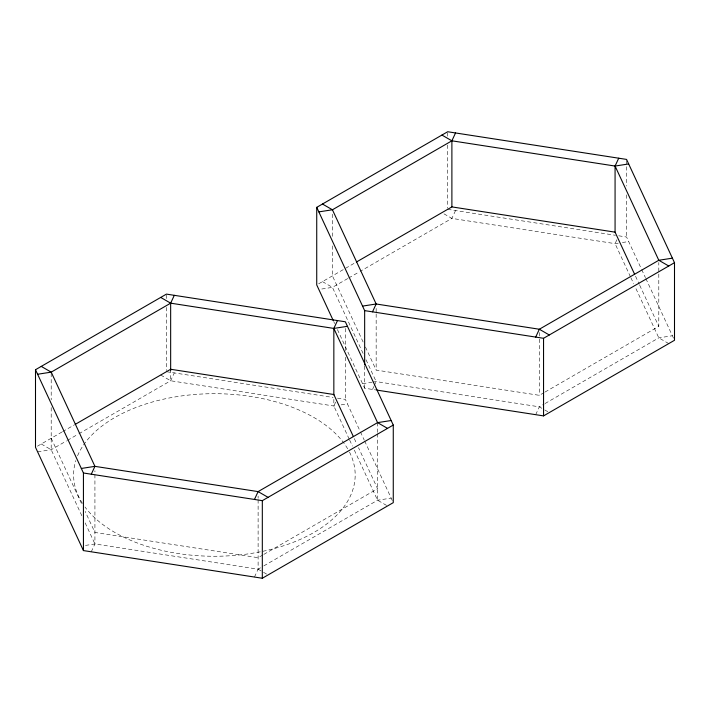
<?xml version="1.0" encoding="UTF-8"?>
<svg xmlns="http://www.w3.org/2000/svg" width="710" height="710" viewBox="0 0 710 710"><rect width="100%" height="100%" fill="white"/><g stroke="black" fill="none" stroke-linecap="round" stroke-linejoin="round"><path stroke-width="0.53" stroke-dasharray="3.55 2.66" d="M91.279 551.794L94.927 543.949L94.927 470.792M78.916 433.73L170.657 380.764L174.305 372.91M254.464 577.044L258.112 569.189L258.112 499.361M349.196 439.082L333.842 406.005L335.67 402.082M372.51 389.435L373.877 386.488M374.33 385.512L376.158 381.581L365.455 358.532M455.536 210.55L451.888 218.396L360.147 271.371M535.695 414.675L539.343 406.83L544.117 404.07M616.892 239.723L615.073 243.645L630.427 276.722M37.417 446.199L62.276 431.849M62.666 431.618L74.142 424.997M318.639 283.831L355.364 262.629M37.603 451.835L51.2 449.732L66.492 440.91M67.45 440.351L77.958 434.28M347.722 278.542L332.431 287.373L319.873 289.307M348.672 277.992L359.189 271.921M262.886 554.936L258.112 557.696L94.927 532.456L85.156 511.404M263.845 554.386L377.569 488.728L358.497 447.637M365.455 347.039L376.158 370.087L539.343 395.328L544.117 392.577M545.076 392.018L658.8 326.36L658.8 262.469M85.511 545.404L94.927 543.949L258.112 569.189L262.886 566.429M263.845 565.879L377.569 500.222L391.166 498.118M545.076 403.52L658.8 337.853L672.397 335.75M618.215 243.157L615.073 243.645L451.888 218.396L443.741 213.701M622.395 242.509L628.669 241.542M362.553 383.684L371.969 382.228M373.016 382.069L376.158 381.581L539.343 406.83L543.86 409.439M160.709 375.013L170.657 380.764L333.842 406.005L336.984 405.525M341.164 404.877L347.447 403.901M447.682 209.335L615.428 235.285M618.721 235.791L626.566 237.007L641.228 268.602M337.436 329.564L364.656 388.219L375.794 389.941M166.451 371.703L333.105 397.476M337.49 398.159L345.344 399.375L360.005 430.97M668.749 343.605L658.8 337.853L635.539 287.745M322.473 281.621L332.431 287.373L363.13 353.518M544.765 409.963L548.386 412.048M354.317 450.104L377.569 500.222L387.527 505.973M41.251 443.99L51.2 449.732L82.369 516.889M258.112 569.189L262.638 571.807M263.543 572.331L268.069 574.94M641.698 269.605L645.417 277.619M645.878 278.622L673.657 338.475M635.539 276.252L639.257 284.266M639.728 285.269L658.8 326.36M630.888 277.725L633.675 283.734M363.13 342.025L332.431 275.87L332.431 245.03M333.718 321.541L334.65 323.547M360.467 431.973L364.195 439.987M364.656 440.99L392.435 500.843M354.317 438.611L356.642 443.626M349.657 440.085L352.453 446.102M51.2 438.239L82.369 505.387M85.156 522.897L94.927 543.949M626.566 160.522L626.566 186.02M626.566 194.886L626.566 237.007M539.343 332.537L539.343 338.049M539.343 339.149L539.343 395.328M447.682 132.85L447.682 136.178M447.682 145.044L447.682 208.225M377.569 422.627L377.569 432.603M377.569 433.712L377.569 500.222M376.158 308.397L376.158 312.808M376.158 313.909L376.158 370.087M364.656 366.049L364.656 388.219M345.344 328.428L345.344 350.598M345.344 357.254L345.344 399.375M333.842 399.357L333.842 406.005M332.431 214.18L332.431 237.317M258.112 496.033L258.112 498.251M170.657 369.271L170.657 380.764M166.451 295.218L166.451 298.537M166.451 307.412L166.451 370.593M51.2 373.247L51.2 399.854M51.2 407.611L51.2 449.732M349.471 452.075A140.784 81.277 0 0 1 262.017 551.466A140.784 81.277 0 0 1 84.969 506.976M82.475 503.381A140.784 81.277 0 0 1 75.837 460.55M77.567 455.82A140.784 81.277 0 0 1 208.527 393.766A140.784 81.277 0 0 1 347.962 449.306"/><path stroke-width="1.06" d="M91.279 474.209L94.927 466.355L51.2 372.147L41.251 366.395M170.657 370.789L170.657 303.17L174.305 295.325M254.464 499.449L258.112 491.604L377.569 422.627L391.166 420.524M333.842 394.929L333.842 328.419L337.49 320.565M372.51 311.841L376.158 303.995L332.431 209.778L322.473 204.027M356.322 262.079L451.888 206.903L451.888 140.811L455.536 132.956M535.695 337.09L539.343 329.236L658.8 260.268L672.397 258.165M634.607 274.246L615.073 232.152L615.073 166.051L618.721 158.206M35.5 369.715L166.451 294.109L345.344 321.781L393.269 425.059L393.269 502.653L262.318 578.259L83.434 550.587L35.5 447.309L35.5 369.715L83.434 472.993L83.434 550.587M333.247 320.547L316.731 284.941L316.731 207.347L447.682 131.74L626.566 159.413L674.5 262.691L674.5 340.285L543.549 415.891L376.895 390.109M347.447 326.316L333.842 328.419L170.657 303.17L51.2 372.147L37.603 374.25M628.669 163.948L615.073 166.051L451.888 140.811L332.431 209.778L318.834 211.882M75.091 424.447L170.657 369.271L333.842 394.511L353.385 436.606M83.434 472.993L262.318 500.665L393.269 425.059M316.731 207.347L364.656 310.625L543.549 338.297L674.5 262.691M362.553 306.099L376.158 303.995L539.343 329.236L549.291 334.987M81.331 468.458L94.927 466.355L258.112 491.604L268.069 497.346M451.888 206.903L615.073 232.152M441.931 135.06L451.888 140.811M668.749 266.01L658.8 260.268L615.073 166.051M160.709 297.428L170.657 303.17M387.527 428.378L377.569 422.627L333.842 328.419M543.549 338.297L543.549 415.891M364.656 310.625L364.656 364.94M262.318 500.665L262.318 578.259"/></g></svg>
